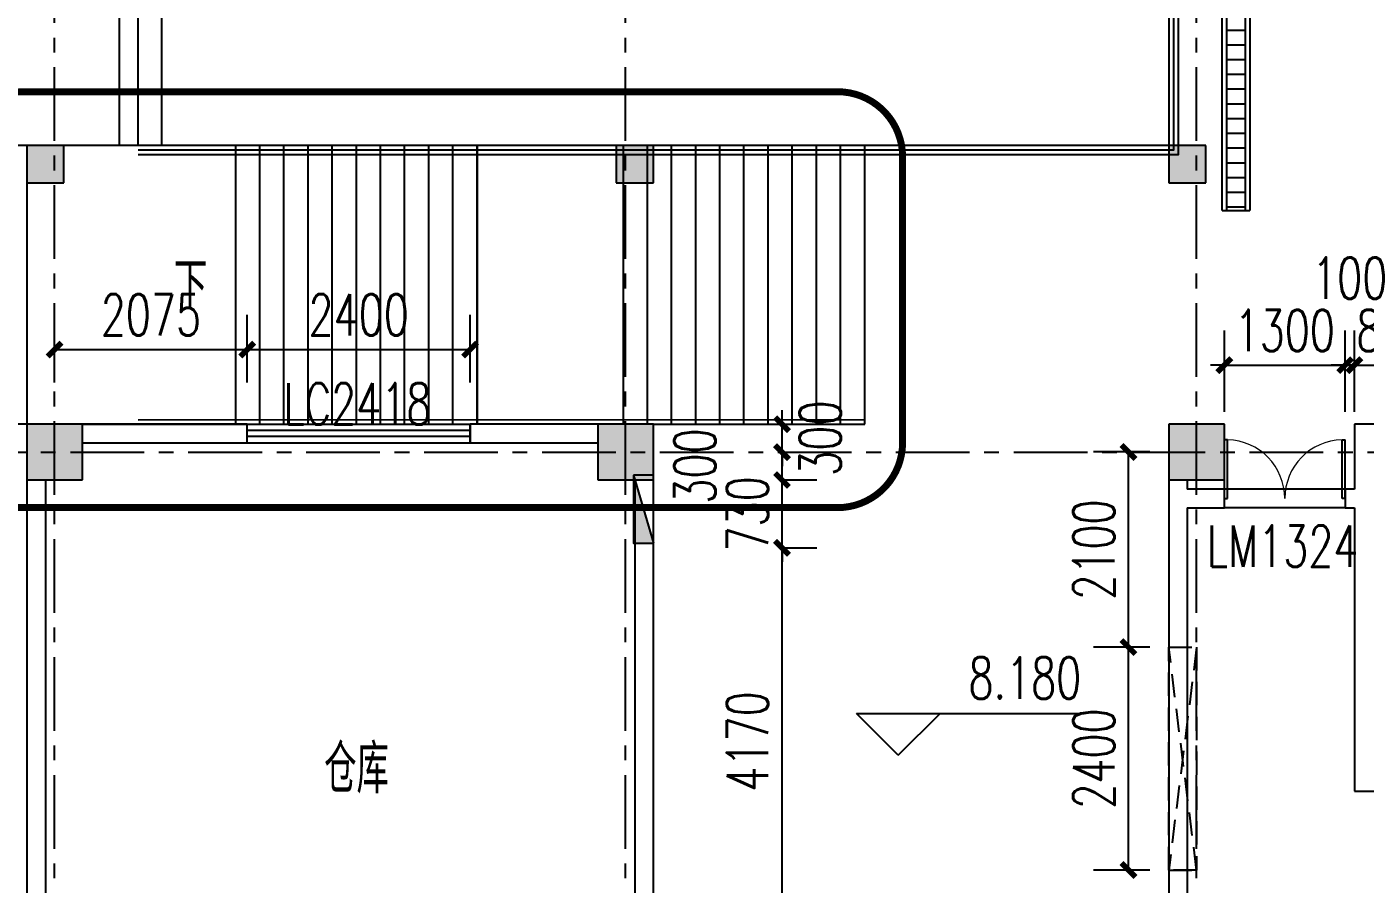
# Model space of a CAD drawing. Header units: millimetres. Extents: x -1048436 to -185795, y -983427 to 400387.
# Drawn here: x -729663 to -715246, y -199546 to -190316 of the extents above; entities that cross this region are included whole.
import ezdxf

# ---------------------------------------------------------------- set-up
doc = ezdxf.new("R2010")
doc.units = ezdxf.units.MM
doc.header["$LTSCALE"] = 500
for name, pattern in [('( Dashed )', [0.75, 0.5, -0.25]), ('DASH', [0.35, 0.25, -0.1]), ('一层轴网$0$CENTER', [50.8, 31.75, -6.35, 6.35, -6.35])]:
    doc.linetypes.add(name, pattern=pattern)
for name, color, linetype in [('COLUMN', 254, 'Continuous'), ('DIM_SYMB', 3, 'Continuous'), ('P-消火栓-VPIPE', 1, 'Continuous'), ('PUB_DIM', 3, 'Continuous'), ('PUB_HATCH', 8, 'Continuous'), ('PUB_TEXT', 7, 'Continuous'), ('WINDOW', 4, 'Continuous'), ('WINDOW_TEXT', 7, 'Continuous'), ('一层轴网$0$建-轴线', 1, '一层轴网$0$CENTER'), ('建-墙', 254, 'Continuous'), ('建-幕墙', 140, 'Continuous'), ('建-排水沟', 181, 'Continuous'), ('建-文字', 4, 'Continuous'), ('建-楼梯-扶手栏杆', 3, 'Continuous'), ('建-符号', 13, 'Continuous'), ('建-符号-箭头', 13, 'Continuous'), ('建-符号-门编号', 13, 'Continuous'), ('建-门扇', 32, 'Continuous')]:
    doc.layers.add(name, color=color, linetype=linetype)
doc.styles.add('_TCH_DIM', font='SIMPLEX', dxfattribs={"bigfont": 'GBCBIG'})
doc.styles.add('_TCH_DIM_T3', font='SIMPLEX', dxfattribs={"width": 0.705882, "bigfont": 'GBCBIG'})
doc.styles.add('_TCH_WINDOW', font='SIMPLEX', dxfattribs={"height": 3.5, "bigfont": 'GBCBIG'})
doc.styles.add('XD2008', font='xd-hzs.shx', dxfattribs={"width": 0.7, "bigfont": 'xd-hztxt.shx'})
doc.dimstyles.new('_TCH_ARCH&&150', dxfattribs={"dimtxt": 446.25, "dimasz": 150, "dimexe": 375, "dimexo": 450, "dimgap": 150, "dimtad": 1, "dimdec": 0, "dimzin": 0, "dimdsep": 46, "dimtxsty": '_TCH_DIM_T3', "dimblk": 'ARCHTICK', "dimcen": 0.09, "dimclrt": 7, "dimazin": 2, "dimtfac": 1, "dimtdec": 0, "dimtix": 1, "dimtmove": 2, "dimatfit": 3, "dimldrblk": 'ARCHTICK', "dimfxl": 1, "dimtolj": 1, "dimtzin": 0, "dimarcsym": 0})

# ---------------------------------------------------------------- blocks, each defined once
blk = doc.blocks.new('一层轴网')
at = {"layer": '一层轴网$0$建-轴线', "ltscale": 0.05}
blk.add_line((-2500, 13200), (77110, 13200), dxfattribs=at)
for points in [[(24000, -2500), (24000, 29500)], [(30150, -2500), (30150, 29500)], [(36300, -2500), (36300, 29500)]]:
    blk.add_lwpolyline(points, dxfattribs=at)
blk = doc.blocks.new('PA-X单栓')
blk.add_line((-161.6, 56.7), (325, 200))
blk.add_lwpolyline([(-161.6, 56.7), (325, 56.7), (325, 200), (-161.6, 200)], close=True)
blk.add_solid([(325, 56.7), (325, 200), (-161.6, 56.7)])
blk = doc.blocks.new('消防栓')
at = {"layer": 'P-消火栓-VPIPE', "linetype": 'ByBlock', "xscale": 1.5, "yscale": 1.5, "zscale": 1.5, "rotation": 270}
blk.add_blockref('PA-X单栓', (-747463, -432860), dxfattribs=at)
blk = doc.blocks.new('dfhfgh')
blk.add_blockref('消防栓', (24250, 237473))
blk = doc.blocks.new('sdskdfjhsk')
at = {"layer": '建-幕墙'}
blk.add_lwpolyline([(-728713, -208395), (-728712, -209244), (-754513, -209244), (-754513, -187145), (-728213, -187144), (-728213, -191594)], dxfattribs=at)
blk = doc.blocks.new('_ArchTick')
at = {"color": 0, "linetype": 'ByBlock', "const_width": 0.4}
blk.add_lwpolyline([(-0.5, -0.5), (0.5, 0.5)], dxfattribs=at)
blk = doc.blocks.new('*D3011')
at = {"layer": 'Defpoints', "color": 0, "transparency": 16777216}
for p in [(-105977, 48625), (-105296, 48625), (-105296, 46525)]:
    blk.add_point(p, dxfattribs=at)
at = {"layer": 'PUB_DIM', "color": 0, "lineweight": -2, "transparency": 16777216}
for p, q in [((-105746, 48625), (-106352, 48625)), ((-105977, 46525), (-105977, 48625)), ((-105746, 46525), (-106352, 46525))]:
    blk.add_line(p, q, dxfattribs=at)
at = {"layer": 'PUB_DIM', "color": 0, "lineweight": -2, "transparency": 16777216, "xscale": 150, "yscale": 150, "zscale": 150}
for p, rotation in [((-105977, 48625), 90), ((-105977, 46525), 270)]:
    blk.add_blockref('_ArchTick', p, dxfattribs=dict(at, rotation=rotation))
at = {"layer": 'PUB_DIM', "color": 7, "transparency": 16777216, "insert": (-106350, 47575), "char_height": 446.2, "attachment_point": 5, "rotation": 90, "style": '_TCH_DIM_T3'}
blk.add_mtext('\\A1;2100', dxfattribs=at)
blk = doc.blocks.new('*D3012')
at = {"layer": 'Defpoints', "color": 0, "transparency": 16777216}
for p in [(-105977, 46525), (-105296, 46525), (-105296, 44125)]:
    blk.add_point(p, dxfattribs=at)
at = {"layer": 'PUB_DIM', "color": 0, "lineweight": -2, "transparency": 16777216}
for p, q in [((-105746, 46525), (-106352, 46525)), ((-105977, 44125), (-105977, 46525)), ((-105746, 44125), (-106352, 44125))]:
    blk.add_line(p, q, dxfattribs=at)
at = {"layer": 'PUB_DIM', "color": 0, "lineweight": -2, "transparency": 16777216, "xscale": 150, "yscale": 150, "zscale": 150}
for p, rotation in [((-105977, 46525), 90), ((-105977, 44125), 270)]:
    blk.add_blockref('_ArchTick', p, dxfattribs=dict(at, rotation=rotation))
at = {"layer": 'PUB_DIM', "color": 7, "transparency": 16777216, "insert": (-106350, 45325), "char_height": 446.2, "attachment_point": 5, "rotation": 90, "style": '_TCH_DIM_T3'}
blk.add_mtext('\\A1;2400', dxfattribs=at)
blk = doc.blocks.new('*D1174')
at = {"layer": 'Defpoints', "color": 0, "transparency": 16777216}
for p in [(-724888, -193791), (-727288, -194594), (-724888, -194594)]:
    blk.add_point(p, dxfattribs=at)
at = {"layer": 'PUB_DIM', "color": 0, "lineweight": -2, "transparency": 16777216}
for p, q in [((-727288, -194144), (-727288, -193416)), ((-724888, -194144), (-724888, -193416)), ((-727288, -193791), (-724888, -193791))]:
    blk.add_line(p, q, dxfattribs=at)
at = {"layer": 'PUB_DIM', "color": 0, "lineweight": -2, "transparency": 16777216, "xscale": 150, "yscale": 150, "zscale": 150, "rotation": 180}
blk.add_blockref('_ArchTick', (-727288, -193791), dxfattribs=at)
at = {"layer": 'PUB_DIM', "color": 0, "lineweight": -2, "transparency": 16777216, "xscale": 150, "yscale": 150, "zscale": 150}
blk.add_blockref('_ArchTick', (-724888, -193791), dxfattribs=at)
at = {"layer": 'PUB_DIM', "color": 7, "transparency": 16777216, "insert": (-726088, -193417), "char_height": 446.2, "attachment_point": 5, "style": '_TCH_DIM_T3'}
blk.add_mtext('\\A1;2400', dxfattribs=at)
blk = doc.blocks.new('*D1175')
at = {"layer": 'Defpoints', "color": 0, "transparency": 16777216}
for p in [(-727288, -193791), (-729363, -194594), (-727288, -194594)]:
    blk.add_point(p, dxfattribs=at)
at = {"layer": 'PUB_DIM', "color": 0, "lineweight": -2, "transparency": 16777216}
for p, q in [((-729363, -194144), (-729363, -193416)), ((-727288, -194144), (-727288, -193416)), ((-729363, -193791), (-727288, -193791))]:
    blk.add_line(p, q, dxfattribs=at)
at = {"layer": 'PUB_DIM', "color": 0, "lineweight": -2, "transparency": 16777216, "xscale": 150, "yscale": 150, "zscale": 150, "rotation": 180}
blk.add_blockref('_ArchTick', (-729363, -193791), dxfattribs=at)
at = {"layer": 'PUB_DIM', "color": 0, "lineweight": -2, "transparency": 16777216, "xscale": 150, "yscale": 150, "zscale": 150}
blk.add_blockref('_ArchTick', (-727288, -193791), dxfattribs=at)
at = {"layer": 'PUB_DIM', "color": 7, "transparency": 16777216, "insert": (-728325, -193417), "char_height": 446.2, "attachment_point": 5, "style": '_TCH_DIM_T3'}
blk.add_mtext('\\A1;2075', dxfattribs=at)
blk = doc.blocks.new('*D1386')
at = {"layer": 'Defpoints', "color": 0, "transparency": 16777216}
for p in [(-721955, -195925), (-721528, -195925), (-721955, -200095)]:
    blk.add_point(p, dxfattribs=at)
at = {"layer": 'PUB_DIM', "color": 0, "lineweight": -2, "transparency": 16777216}
for p, q in [((-721528, -200095), (-721528, -195925)), ((-721505, -195925), (-721153, -195925)), ((-721505, -200095), (-721153, -200095))]:
    blk.add_line(p, q, dxfattribs=at)
at = {"layer": 'PUB_DIM', "color": 0, "lineweight": -2, "transparency": 16777216, "xscale": 150, "yscale": 150, "zscale": 150}
for p, rotation in [((-721528, -195925), 90), ((-721528, -200095), 270)]:
    blk.add_blockref('_ArchTick', p, dxfattribs=dict(at, rotation=rotation))
at = {"layer": 'PUB_DIM', "color": 7, "transparency": 16777216, "insert": (-721901, -198010), "char_height": 446.2, "attachment_point": 5, "rotation": 90, "style": '_TCH_DIM_T3'}
blk.add_mtext('\\A1;4170', dxfattribs=at)
blk = doc.blocks.new('*D1387')
at = {"layer": 'Defpoints', "color": 0, "transparency": 16777216}
for p in [(-721955, -195195), (-721528, -195195), (-721955, -195925)]:
    blk.add_point(p, dxfattribs=at)
at = {"layer": 'PUB_DIM', "color": 0, "lineweight": -2, "transparency": 16777216}
for p, q in [((-721528, -195195), (-721528, -195045)), ((-721528, -195925), (-721528, -195195)), ((-721505, -195195), (-721153, -195195)), ((-721528, -195925), (-721528, -196075)), ((-721505, -195925), (-721153, -195925))]:
    blk.add_line(p, q, dxfattribs=at)
at = {"layer": 'PUB_DIM', "color": 0, "lineweight": -2, "transparency": 16777216, "xscale": 150, "yscale": 150, "zscale": 150}
for p, rotation in [((-721528, -195195), 270), ((-721528, -195925), 90)]:
    blk.add_blockref('_ArchTick', p, dxfattribs=dict(at, rotation=rotation))
at = {"layer": 'PUB_DIM', "color": 7, "transparency": 16777216, "insert": (-721901, -195560), "char_height": 446.2, "attachment_point": 5, "rotation": 90, "style": '_TCH_DIM_T3'}
blk.add_mtext('\\A1;730', dxfattribs=at)
blk = doc.blocks.new('*D1388')
at = {"layer": 'Defpoints', "color": 0, "transparency": 16777216}
for p in [(-721955, -194895), (-721528, -194895), (-721955, -195195)]:
    blk.add_point(p, dxfattribs=at)
at = {"layer": 'PUB_DIM', "color": 0, "lineweight": -2, "transparency": 16777216}
for p, q in [((-721528, -195195), (-721528, -194895)), ((-721505, -194895), (-721153, -194895)), ((-721505, -195195), (-721153, -195195))]:
    blk.add_line(p, q, dxfattribs=at)
at = {"layer": 'PUB_DIM', "color": 0, "lineweight": -2, "transparency": 16777216, "xscale": 150, "yscale": 150, "zscale": 150}
for p, rotation in [((-721528, -194895), 90), ((-721528, -195195), 270)]:
    blk.add_blockref('_ArchTick', p, dxfattribs=dict(at, rotation=rotation))
at = {"layer": 'PUB_DIM', "color": 7, "transparency": 16777216, "insert": (-722466, -195045), "char_height": 446.2, "attachment_point": 5, "rotation": 90, "style": '_TCH_DIM_T3'}
blk.add_mtext('\\A1;300', dxfattribs=at)
blk = doc.blocks.new('*D1389')
at = {"layer": 'Defpoints', "color": 0, "transparency": 16777216}
for p in [(-721955, -194595), (-721528, -194595), (-721955, -194895)]:
    blk.add_point(p, dxfattribs=at)
at = {"layer": 'PUB_DIM', "color": 0, "lineweight": -2, "transparency": 16777216}
for p, q in [((-721528, -194595), (-721528, -194445)), ((-721528, -194895), (-721528, -194595)), ((-721505, -194595), (-721153, -194595)), ((-721528, -194895), (-721528, -195045)), ((-721505, -194895), (-721153, -194895))]:
    blk.add_line(p, q, dxfattribs=at)
at = {"layer": 'PUB_DIM', "color": 0, "lineweight": -2, "transparency": 16777216, "xscale": 150, "yscale": 150, "zscale": 150}
for p, rotation in [((-721528, -194595), 270), ((-721528, -194895), 90)]:
    blk.add_blockref('_ArchTick', p, dxfattribs=dict(at, rotation=rotation))
at = {"layer": 'PUB_DIM', "color": 7, "transparency": 16777216, "insert": (-721116, -194745), "char_height": 446.2, "attachment_point": 5, "rotation": 90, "style": '_TCH_DIM_T3'}
blk.add_mtext('\\A1;300', dxfattribs=at)
blk = doc.blocks.new('*D1420')
at = {"layer": 'Defpoints', "color": 0, "transparency": 16777216}
for p in [(-715463, -193959), (-716763, -194910), (-715463, -194910)]:
    blk.add_point(p, dxfattribs=at)
at = {"layer": 'PUB_DIM', "color": 0, "lineweight": -2, "transparency": 16777216}
for p, q in [((-716763, -194460), (-716763, -193584)), ((-715463, -194460), (-715463, -193584)), ((-716763, -193959), (-716913, -193959)), ((-716763, -193959), (-715463, -193959)), ((-715463, -193959), (-715313, -193959))]:
    blk.add_line(p, q, dxfattribs=at)
at = {"layer": 'PUB_DIM', "color": 0, "lineweight": -2, "transparency": 16777216, "xscale": 150, "yscale": 150, "zscale": 150}
blk.add_blockref('_ArchTick', (-716763, -193959), dxfattribs=at)
at = {"layer": 'PUB_DIM', "color": 0, "lineweight": -2, "transparency": 16777216, "xscale": 150, "yscale": 150, "zscale": 150, "rotation": 180}
blk.add_blockref('_ArchTick', (-715463, -193959), dxfattribs=at)
at = {"layer": 'PUB_DIM', "color": 7, "transparency": 16777216, "insert": (-716113, -193586), "char_height": 446.2, "attachment_point": 5, "style": '_TCH_DIM_T3'}
blk.add_mtext('\\A1;1300', dxfattribs=at)
blk = doc.blocks.new('*D1421')
at = {"layer": 'Defpoints', "color": 0, "transparency": 16777216}
for p in [(-715363, -193959), (-715463, -194910), (-715363, -194910)]:
    blk.add_point(p, dxfattribs=at)
at = {"layer": 'PUB_DIM', "color": 0, "lineweight": -2, "transparency": 16777216}
for p, q in [((-715463, -194460), (-715463, -193584)), ((-715363, -194460), (-715363, -193584)), ((-715463, -193959), (-715613, -193959)), ((-715463, -193959), (-715363, -193959)), ((-715363, -193959), (-715213, -193959))]:
    blk.add_line(p, q, dxfattribs=at)
at = {"layer": 'PUB_DIM', "color": 0, "lineweight": -2, "transparency": 16777216, "xscale": 150, "yscale": 150, "zscale": 150}
blk.add_blockref('_ArchTick', (-715463, -193959), dxfattribs=at)
at = {"layer": 'PUB_DIM', "color": 0, "lineweight": -2, "transparency": 16777216, "xscale": 150, "yscale": 150, "zscale": 150, "rotation": 180}
blk.add_blockref('_ArchTick', (-715363, -193959), dxfattribs=at)
at = {"layer": 'PUB_DIM', "color": 7, "transparency": 16777216, "insert": (-715413, -193022), "char_height": 446.2, "attachment_point": 5, "style": '_TCH_DIM_T3'}
blk.add_mtext('\\A1;100', dxfattribs=at)
blk = doc.blocks.new('*D1422')
at = {"layer": 'Defpoints', "color": 0, "transparency": 16777216}
for p in [(-714513, -193959), (-715363, -194910), (-714513, -194910)]:
    blk.add_point(p, dxfattribs=at)
at = {"layer": 'PUB_DIM', "color": 0, "lineweight": -2, "transparency": 16777216}
for p, q in [((-715363, -194460), (-715363, -193584)), ((-714513, -194460), (-714513, -193584)), ((-715363, -193959), (-715513, -193959)), ((-715363, -193959), (-714513, -193959)), ((-714513, -193959), (-714363, -193959))]:
    blk.add_line(p, q, dxfattribs=at)
at = {"layer": 'PUB_DIM', "color": 0, "lineweight": -2, "transparency": 16777216, "xscale": 150, "yscale": 150, "zscale": 150}
blk.add_blockref('_ArchTick', (-715363, -193959), dxfattribs=at)
at = {"layer": 'PUB_DIM', "color": 0, "lineweight": -2, "transparency": 16777216, "xscale": 150, "yscale": 150, "zscale": 150, "rotation": 180}
blk.add_blockref('_ArchTick', (-714513, -193959), dxfattribs=at)
at = {"layer": 'PUB_DIM', "color": 7, "transparency": 16777216, "insert": (-714938, -193586), "char_height": 446.2, "attachment_point": 5, "style": '_TCH_DIM_T3'}
blk.add_mtext('\\A1;850', dxfattribs=at)
blk = doc.blocks.new('$TCHSYS$WIN2D')
for p, q in [((-0.5, 0.5), (0.5, 0.5)), ((-0.5, 0.5), (-0.5, -0.5)), ((0.5, 0.5), (0.5, -0.5)), ((0.5, 0.1667), (-0.5, 0.1667)), ((0.5, -0.1667), (-0.5, -0.1667)), ((-0.5, -0.5), (0.5, -0.5))]:
    blk.add_line(p, q)
blk = doc.blocks.new('$DorLib2D$00000002')
for p, q in [((-0.5, 0), (-0.5, 0.4875)), ((-0.475, 0.4875), (-0.5, 0.4875)), ((-0.475, 0), (-0.475, 0.4875)), ((0.475, 0), (0.475, 0.4875)), ((0.475, 0.4875), (0.5, 0.4875)), ((0.5, 0), (0.5, 0.4875)), ((-0.5, 0), (-0.475, 0)), ((0.5, 0), (0.475, 0))]:
    blk.add_line(p, q)
at = {"lineweight": 13}
for centre, start, end in [((-0.4875, 0), 0, 88.53072), ((0.4875, 0), 91.46928, 180)]:
    blk.add_arc(centre, 0.4875, start, end, dxfattribs=at)
blk = doc.blocks.new('A$C209F2007')
at = {"linetype": '( Dashed )'}
blk.add_lwpolyline([(-105243.1, 46524.5), (-105243.1, 44124.5), (-105543.1, 44124.5), (-105543.1, 46524.5), (-105243.1, 46524.5), (-105543.1, 44124.5), (-105243.1, 44124.5), (-105543.1, 46524.5)], dxfattribs=at)
at = {"layer": 'PUB_DIM'}
for p1, p2, picture, middle in [((-105296.1, 46524.5), (-105296.1, 48624.5), '*D3011', (-106349.9, 47574.5)), ((-105296.1, 44124.5), (-105296.1, 46524.5), '*D3012', (-106349.9, 45324.5))]:
    dim = blk.add_aligned_dim(p1=p1, p2=p2, distance=680.7, dimstyle='_TCH_ARCH&&150', dxfattribs=at)
    dim.commit()
    dim.dimension.update_dxf_attribs({"geometry": picture, "text_midpoint": middle})

msp = doc.modelspace()

# ---------------------------------------------------------------- hatches: boundary and pattern name
at = {"layer": 'PUB_HATCH'}
for points in [[(-729662.7, -191594.8), (-729662.7, -191994.8), (-729262.7, -191994.8), (-729262.7, -191594.8)], [(-723312.7, -191594.8), (-723312.7, -191994.8), (-722912.7, -191994.8), (-722912.7, -191594.8)], [(-717362.7, -191594.8), (-717362.7, -191994.8), (-716962.7, -191994.8), (-716962.7, -191594.8)], [(-729662.7, -194594.8), (-729662.7, -195194.8), (-729062.7, -195194.8), (-729062.7, -194594.8)], [(-723512.7, -194594.8), (-723512.7, -195194.8), (-722912.7, -195194.8), (-722912.7, -194594.8)], [(-717362.7, -194594.8), (-717362.7, -195194.8), (-716762.7, -195194.8), (-716762.7, -194594.8)]]:
    msp.add_hatch(color=256, dxfattribs=at).paths.add_polyline_path(points)
at = {"layer": '建-排水沟'}
h = msp.add_hatch(dxfattribs=at)
h.set_pattern_fill('ANSI31', color=8, scale=50, angle=-225, style=0)
h.set_pattern_definition([(180, (-724786.48, -183683.58), (-2e-13, -158.75), [])])
h.paths.add_polyline_path([(-716536.5, -188544.9), (-716736.5, -188545), (-716736.5, -192294.7), (-716536.5, -192294.7)])

# ---------------------------------------------------------------- linework, layer by layer
for p, q in [((-727412.7, -191594), (-727412.7, -194594)), ((-727152.7, -194594), (-727152.7, -191594)), ((-726892.7, -194594), (-726892.7, -191594)), ((-726632.7, -194594), (-726632.7, -191594)), ((-726372.7, -194594), (-726372.7, -191594)), ((-726112.7, -194594), (-726112.7, -191594)), ((-725852.7, -194594), (-725852.7, -191594)), ((-725592.7, -194594), (-725592.7, -191594)), ((-725332.7, -194594), (-725332.7, -191594)), ((-725072.7, -194594), (-725072.7, -191594)), ((-724812.7, -194594), (-724812.7, -191594)), ((-724812.7, -191594), (-724812.7, -194594)), ((-723237.7, -191594), (-723237.7, -194594.8)), ((-722977.7, -194594), (-722977.7, -191594)), ((-722717.7, -194594), (-722717.7, -191594)), ((-722457.7, -194594), (-722457.7, -191594)), ((-722197.7, -194594), (-722197.7, -191594)), ((-721937.7, -194594), (-721937.7, -191594)), ((-721677.7, -194594), (-721677.7, -191594)), ((-721417.7, -194594), (-721417.7, -191594)), ((-721157.7, -194594), (-721157.7, -191594)), ((-720897.7, -194594), (-720897.7, -191594)), ((-720637.7, -194594), (-720637.7, -191594)), ((-729662.7, -194594), (-729962.7, -194594)), ((-729062.7, -194594), (-726462.7, -194594))]:
    msp.add_line(p, q)
for points in [[(-728462.7, -191594), (-729962.7, -191594), (-729962.7, -194594)], [(-728537.7, -191594), (-729662.7, -191594), (-729662.7, -194594)]]:
    msp.add_lwpolyline(points)
at = {"layer": 'COLUMN'}
for p, q in [((-729662.7, -191594.8), (-729662.7, -191994.8)), ((-729262.7, -191594.8), (-729662.7, -191594.8)), ((-729262.7, -191994.8), (-729262.7, -191594.8)), ((-723312.7, -191594.8), (-723312.7, -191994.8)), ((-722912.7, -191594.8), (-723312.7, -191594.8)), ((-722912.7, -191994.8), (-722912.7, -191594.8)), ((-717362.7, -191594.8), (-717362.7, -191994.8)), ((-716962.7, -191594.8), (-717362.7, -191594.8)), ((-716962.7, -191994.8), (-716962.7, -191594.8)), ((-729662.7, -191994.8), (-729262.7, -191994.8)), ((-723312.7, -191994.8), (-722912.7, -191994.8)), ((-717362.7, -191994.8), (-716962.7, -191994.8)), ((-729662.7, -194594.8), (-729662.7, -195194.8)), ((-729062.7, -194594.8), (-729662.7, -194594.8)), ((-729062.7, -195194.8), (-729062.7, -194594.8)), ((-723512.7, -194594.8), (-723512.7, -195194.8)), ((-722912.7, -194594.8), (-723512.7, -194594.8)), ((-722912.7, -195194.8), (-722912.7, -194594.8)), ((-717362.7, -194594.8), (-717362.7, -195194.8)), ((-716762.7, -194594.8), (-717362.7, -194594.8)), ((-716762.7, -195194.8), (-716762.7, -194594.8)), ((-729662.7, -195194.8), (-729062.7, -195194.8)), ((-723512.7, -195194.8), (-722912.7, -195194.8)), ((-717362.7, -195194.8), (-716762.7, -195194.8))]:
    msp.add_line(p, q, dxfattribs=at)
at = {"layer": 'DIM_SYMB'}
msp.add_lwpolyline([(-727638.1, -193094, 0, 0, 0), (-725488.1, -193094, 120, 0, 0), (-725038.1, -193094, 0, 0, 0)], format="xyseb", dxfattribs=at)
at = {"layer": '建-墙'}
for p, q in [((-727287.7, -194594), (-729662.7, -194594)), ((-729662.7, -194594), (-729662.7, -194594.8)), ((-727287.7, -194794), (-727287.7, -194594)), ((-722912.7, -194594), (-724887.7, -194594)), ((-724887.7, -194594), (-724887.7, -194794)), ((-722912.7, -194594.8), (-722912.7, -194594)), ((-715362.7, -194594.8), (-715362.7, -195294.8)), ((-714512.7, -194594.8), (-715362.7, -194594.8)), ((-729062.7, -194794), (-727287.7, -194794)), ((-724887.7, -194794), (-723512.7, -194794)), ((-729662.7, -195194.8), (-729662.7, -201194.8)), ((-729462.7, -195194.8), (-729462.7, -201194.8)), ((-723112.7, -195194.8), (-723112.7, -200094)), ((-722912.7, -200094), (-722912.7, -195194.8)), ((-717362.7, -195194.8), (-717362.7, -195394.8)), ((-717162.7, -195194.8), (-717162.7, -195294.8)), ((-716762.7, -195294.8), (-717162.7, -195294.8)), ((-716762.7, -195494.8), (-716762.7, -195294.8)), ((-715362.7, -195294.8), (-715462.7, -195294.8)), ((-715462.7, -195294.8), (-715462.7, -195494.8)), ((-717362.7, -195394.8), (-717362.7, -201194.8)), ((-717162.7, -195494.8), (-716762.7, -195494.8)), ((-717162.7, -195494.8), (-717162.7, -201194.8)), ((-715462.7, -195494.8), (-715362.7, -195494.8)), ((-715362.7, -195494.8), (-715362.7, -197144.4)), ((-715362.7, -197144.8), (-715362.7, -198544.8)), ((-715362.7, -198544.8), (-714812.7, -198544.8))]:
    msp.add_line(p, q, dxfattribs=at)
at = {"layer": '建-墙', "linetype": 'Continuous', "ltscale": 50}
for points in [[(-728462.7, -191594), (-728462.7, -187394), (-753662.7, -187394), (-753662.7, -187394.8), (-754263, -187394.8), (-754263, -208994), (-728962.5, -208994), (-728962.8, -208394), (-729662.7, -208394)], [(-728662.7, -191594), (-728662.7, -187594), (-753462.7, -187594), (-753462.7, -187594.8), (-754063, -187594.8), (-754063, -208794), (-729162.6, -208794), (-729162.7, -208394.8), (-729662.7, -208394)], [(-717362.7, -187994), (-717362.7, -191594), (-728462.7, -191594)]]:
    msp.add_lwpolyline(points, dxfattribs=at)
at = {"layer": '建-排水沟'}
msp.add_line((-716788, -192294.7), (-716488, -192294.7), dxfattribs=at)
for points in [[(-716788, -192294.7), (-716787.8, -188544.8)], [(-716738, -192294.7), (-716737.8, -188544.8)], [(-716537.8, -188544.9), (-716538, -192294.7)], [(-716487.8, -188545), (-716488, -192294.7)]]:
    msp.add_lwpolyline(points, dxfattribs=at)
at = {"layer": '建-楼梯-扶手栏杆'}
for p, q in [((-728462.7, -194546.8), (-720637.7, -194544)), ((-722912.7, -194594.8), (-720637.7, -194594))]:
    msp.add_line(p, q, dxfattribs=at)
for points in [[(-717312.7, -187994), (-717312.7, -191644), (-728462.7, -191644)], [(-717262.7, -187994), (-717262.7, -191694), (-728462.7, -191694)]]:
    msp.add_lwpolyline(points, dxfattribs=at)
at = {"layer": '建-符号'}
for p, q in [((-720275.5, -198157.3), (-720725.5, -197707.3)), ((-720725.5, -197707.3), (-718274.5, -197707.3)), ((-720275.5, -198157.3), (-719825.5, -197707.3))]:
    msp.add_line(p, q, dxfattribs=at)
at = {"layer": '建-符号-箭头', "linetype": 'DASH', "ltscale": 2, "const_width": 75}
msp.add_lwpolyline([(-730395.6, -191715.5, -0.4142136), (-729695.6, -191015.5), (-720929.4, -191015.5, -0.4142136), (-720229.4, -191715.5), (-720229.4, -194792.6, -0.4142136), (-720929.4, -195492.6), (-729695.6, -195492.6, -0.4142136), (-730395.6, -194792.6)], format="xyb", close=True, dxfattribs=at)
at = {"layer": '建-门扇'}
for p, q in [((-715462.7, -195294.8), (-716762.7, -195294.8)), ((-715462.7, -195494.8), (-716762.7, -195494.8))]:
    msp.add_line(p, q, dxfattribs=at)

# ---------------------------------------------------------------- block references
for name, p in [('一层轴网', (-753362.7, -208094.8)), ('A$C209F2007', (-611819.6, -243518.5)), ('sdskdfjhsk', (0, 0)), ('dfhfgh', (0, 0))]:
    msp.add_blockref(name, p)
at = {"layer": 'WINDOW'}
ref = msp.add_blockref('$TCHSYS$WIN2D', (-726087.7, -194694), dxfattribs=dict(at, xscale=-2400, yscale=200, zscale=-2400, rotation=180))
ref.add_attrib('A', 'LC2418', (-726897.7, -194598.6), dxfattribs={"layer": 'WINDOW_TEXT', "height": 446.25, "style": '_TCH_WINDOW', "width": 0.705882})
at = {"layer": '建-门扇'}
ref = msp.add_blockref('$DorLib2D$00000002', (-716112.7, -195394.8), dxfattribs=dict(at, xscale=-1300, yscale=-1300, zscale=200, rotation=180.0000000040611))
ref.add_attrib('A', 'LM1324', (-716952.7, -196131.1), dxfattribs={"layer": '建-符号-门编号', "height": 446.25, "rotation": 0, "style": '_TCH_WINDOW', "width": 0.705882})

# ---------------------------------------------------------------- texts
at = {"layer": 'PUB_TEXT', "style": '_TCH_DIM'}
msp.add_text('下', height=506.4, dxfattribs=at).set_placement((-728080.4, -193356.5))
at = {"layer": '建-文字'}
for s, height, style, width, p in [('8.180', 446.25, '_TCH_DIM', 0.705882, (-719519.5, -197549.8)), ('仓库', 525, 'XD2008', 0.7, (-726459.6, -198567))]:
    msp.add_text(s, height=height, dxfattribs=dict(at, style=style, width=width)).set_placement(p)

# ---------------------------------------------------------------- dimensions: what is measured, and where the dimension line sits
at = {"layer": 'PUB_DIM'}
for base, p1, p2, angle, picture, middle in [((-715362.7, -193959.3), (-715462.7, -194910.2), (-715362.7, -194910.2), 360, '*D1421', (-715412.7, -193021.8)), ((-721528.3, -194594.8), (-721955, -194894.8), (-721955, -194594.8), 90, '*D1389', (-721115.8, -194744.8)), ((-721528.3, -194894.8), (-721955, -195194.8), (-721955, -194894.8), 90, '*D1388', (-722465.8, -195044.8))]:
    dim = msp.add_linear_dim(base=base, p1=p1, p2=p2, angle=angle, dimstyle='_TCH_ARCH&&150', dxfattribs=at)
    dim.commit()
    dim.dimension.update_dxf_attribs({"geometry": picture, "text_midpoint": middle, "dimtype": 129})
for p1, p2, distance, picture, middle in [((-729362.7, -194594), (-727287.7, -194594), 803.4, '*D1175', (-728325.2, -193417.5)), ((-727287.7, -194594), (-724887.7, -194594), 803.4, '*D1174', (-726087.7, -193417.5)), ((-716762.7, -194910.2), (-715462.7, -194910.2), 950.9, '*D1420', (-716112.7, -193586.2)), ((-715362.7, -194910.2), (-714512.7, -194910.2), 950.9, '*D1422', (-714937.7, -193586.2)), ((-721955, -195924.8), (-721955, -195194.8), -426.7, '*D1387', (-721901.5, -195559.8)), ((-721955, -200094.8), (-721955, -195924.8), -426.7, '*D1386', (-721901.5, -198009.8))]:
    dim = msp.add_aligned_dim(p1=p1, p2=p2, distance=distance, dimstyle='_TCH_ARCH&&150', dxfattribs=at)
    dim.commit()
    dim.dimension.update_dxf_attribs({"geometry": picture, "text_midpoint": middle})

doc.saveas('drawing.dxf')
